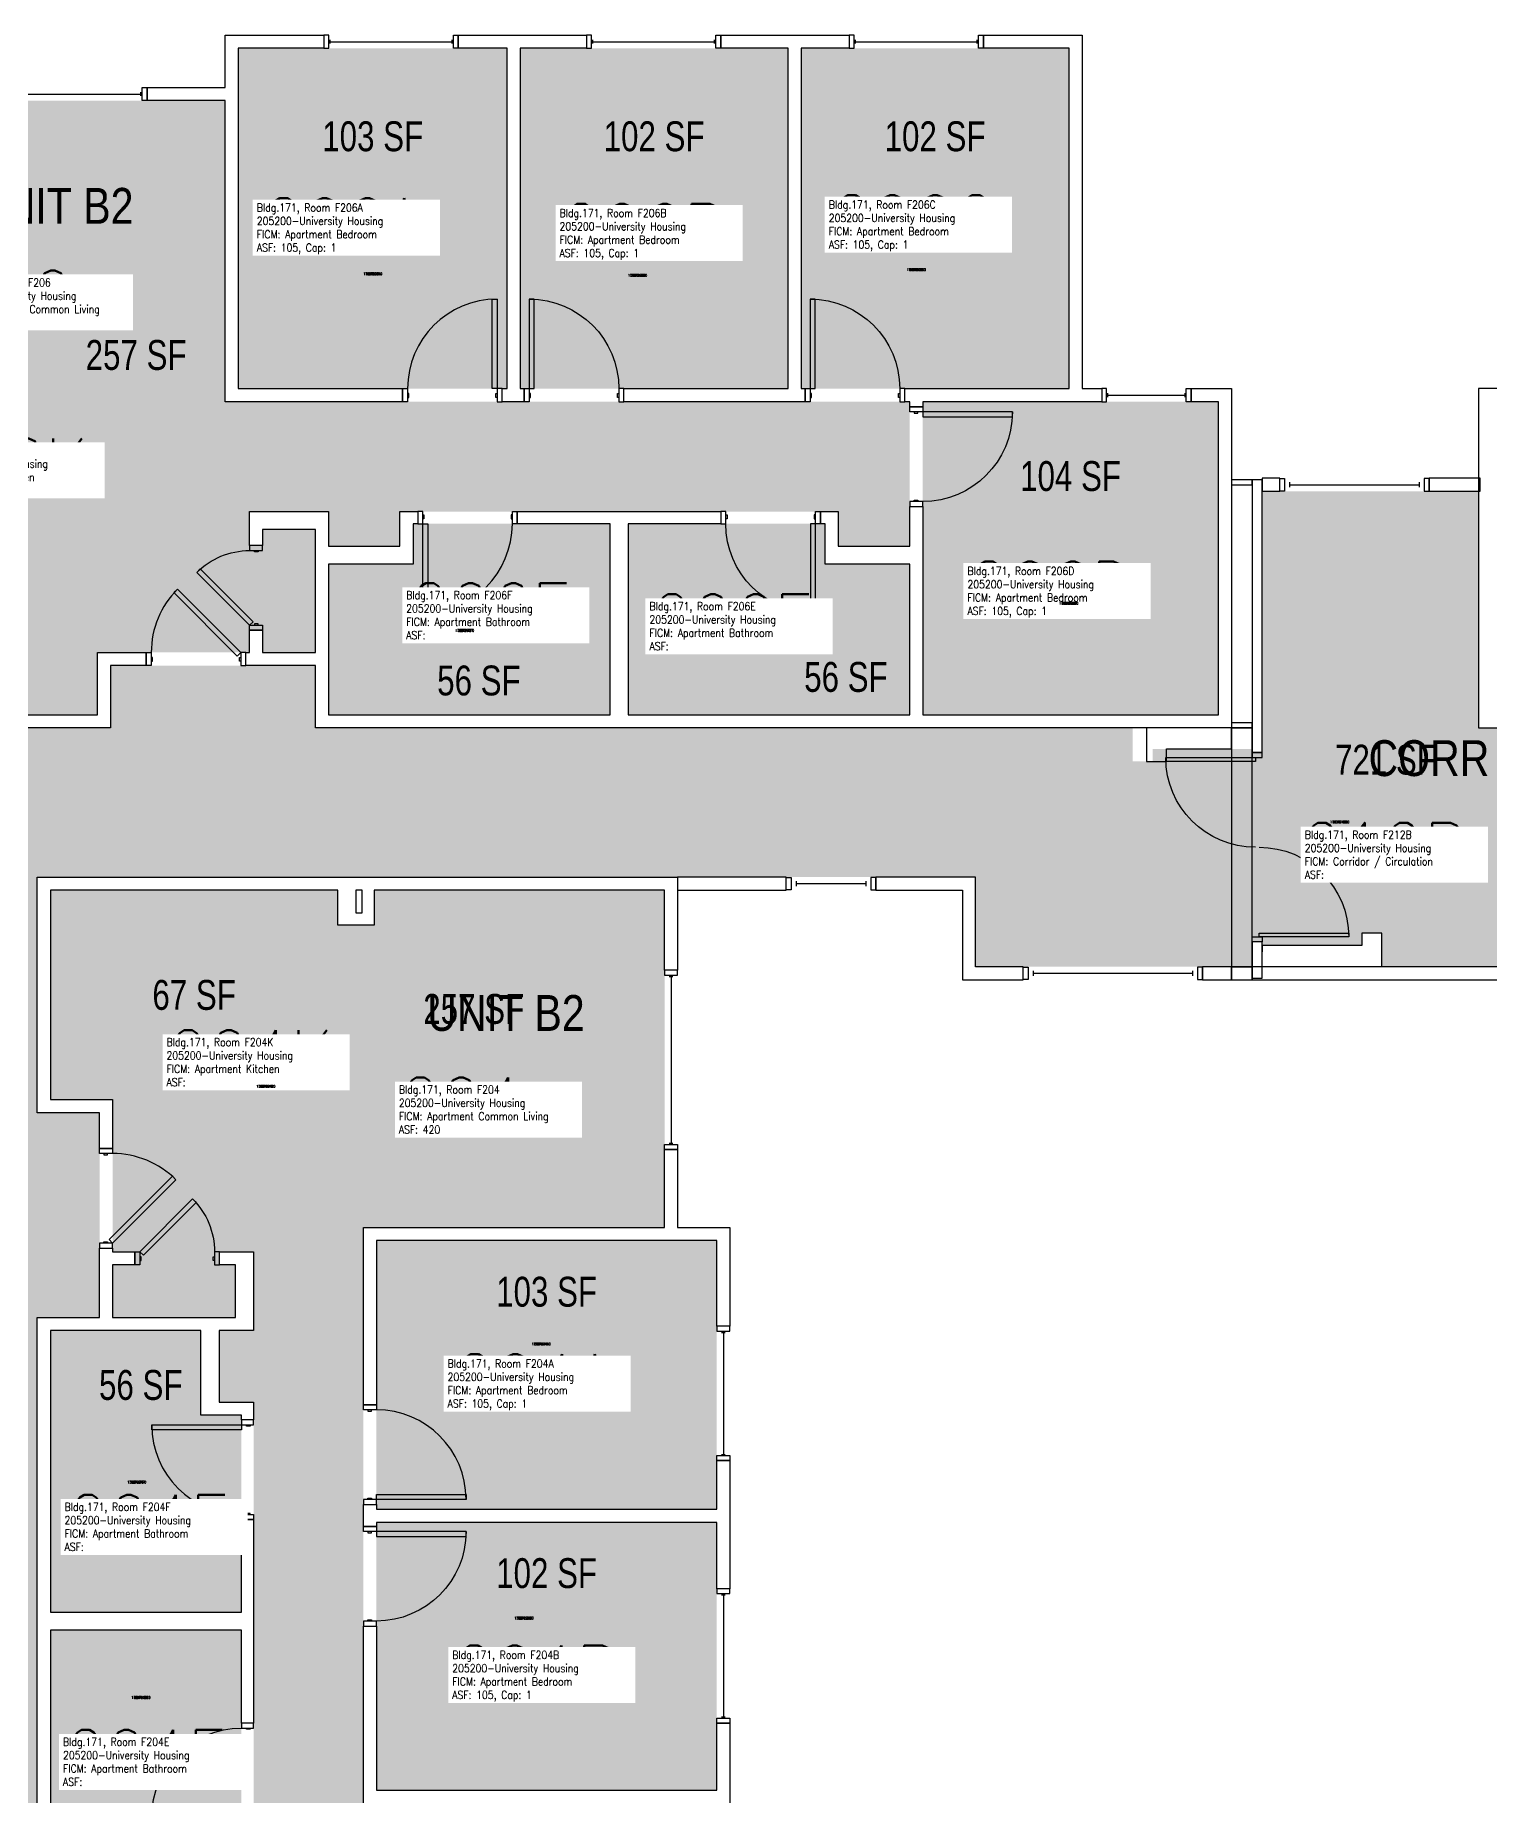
# Model space of a CAD drawing. Header units: inches. Extents: x -93 to 1642, y -75 to 1661.
# Drawn here: x 244 to 829, y 953 to 1661 of the extents above; entities that cross this region are included whole.
import ezdxf
from ezdxf.enums import TextEntityAlignment as Align

# ---------------------------------------------------------------- set-up
doc = ezdxf.new("R2010")
doc.units = ezdxf.units.IN
doc.header["$LTSCALE"] = 96
doc.header["$MEASUREMENT"] = 0
for name, color, linetype in [('A-AREA-IDEN', 1, 'Continuous'), ('A-DOOR', 2, 'Continuous'), ('A-GLAZ', 1, 'Continuous'), ('A-IDEN-RNUM', 7, 'Continuous'), ('A-IDEN-SNUM', 4, 'Continuous'), ('A-IDEN-VNUM', 4, 'Continuous'), ('A-WALL', 5, 'Continuous'), ('AREA-TEXT', 3, 'Continuous'), ('Rooms-Category-Color', 7, 'Continuous'), ('Rooms-College-Color', 7, 'Continuous'), ('Rooms-Department-Color', 7, 'Continuous'), ('Rooms-Division-Color', 7, 'Continuous'), ('Rooms-Information', 7, 'Continuous')]:
    doc.layers.add(name, color=color, linetype=linetype)
doc.styles.add('AREA', font='arial.ttf', dxfattribs={"width": 0.75, "height": 12})
doc.styles.add('ROOMSNUMBER', font='txt.shx', dxfattribs={"height": 0.03})
doc.styles.add('ROOMVNUMBER', font='simplex.shx', dxfattribs={"width": 0.85})
doc.styles.get("Standard").update_dxf_attribs({"font": 'ARIALN.TTF'})

msp = doc.modelspace()

# ---------------------------------------------------------------- hatches: boundary and pattern name
h = msp.add_hatch()
h.set_pattern_fill('ANSI31', color=256, style=0)
h.set_pattern_definition([(135, (784.10672, 2033.59211), (0.088388348, 0.088388348), [])])
h.paths.add_polyline_path([(452.64, 1449.64), (393.9, 1449.64), (393.9, 1440.43), (452.64, 1440.43)], flags=9)
h = msp.add_hatch()
h.set_pattern_fill('ANSI31', color=256, style=0)
h.set_pattern_definition([(45, (896.21835, 718.26704), (0.088388348, -0.088388348), [])])
h.paths.add_polyline_path([(312.27, 1049.74), (312.27, 1108.47), (303.06, 1108.47), (303.06, 1049.74)], flags=9)
at = {"layer": 'Rooms-Category-Color', "true_color": 0x728ef3}
for points in [[(433.88, 1655.5), (325.88, 1655.5), (325.88, 1518.75), (433.88, 1518.75), (433.86, 1655.06)], [(546.75, 1655.5), (439.13, 1655.5), (439.11, 1518.76), (546.75, 1518.75), (546.74, 1655.06)], [(552, 1655.5), (659.63, 1655.5), (659.63, 1518.75), (551.99, 1518.76), (551.99, 1655.06)], [(185.13, 1634.5), (320.63, 1634.5), (320.63, 1513.5), (595.63, 1513.5), (595.63, 1455.5), (566.87, 1455.5), (566.87, 1469.37), (390.84, 1469.37), (390.84, 1455.5), (362.09, 1455.5), (362.09, 1469.37), (330.39, 1469.37), (330.39, 1455.75), (335.64, 1455.75), (335.64, 1462.12), (356.84, 1462.12), (356.84, 1412.75), (335.64, 1412.75), (335.64, 1421.75), (330.39, 1421.75), (330.39, 1412.75), (269.27, 1412.75), (269.27, 1503.25), (199.13, 1503.25), (199.13, 1517.87), (185.13, 1517.87)], [(719.61, 1387.75), (719.63, 1513.5), (600.88, 1513.5), (600.88, 1387.75)], [(185.13, 1503.25), (185.13, 1387.75), (269.27, 1387.75), (269.27, 1503.25)], [(475.22, 1387.75), (362.09, 1387.75), (362.09, 1448.25), (396.09, 1448.25), (396.09, 1464.5), (475.23, 1464.5)], [(561.61, 1464.5), (482.48, 1464.5), (482.48, 1387.75), (595.61, 1387.75), (595.63, 1448.25), (561.63, 1448.25)], [(365.88, 1317.25), (250.38, 1317.25), (250.38, 1233.11), (365.88, 1233.11)], [(497.13, 1317.25), (497.13, 1181.75), (376.13, 1181.75), (376.13, 906.75), (318.13, 906.75), (318.13, 935.5), (332, 935.5), (332, 1111.16), (318.13, 1111.16), (318.13, 1140.28), (332, 1140.28), (332, 1171.98), (318.38, 1171.98), (318.38, 1166.73), (324.75, 1166.73), (324.75, 1145.53), (275.38, 1145.53), (275.38, 1166.73), (284.38, 1166.73), (284.38, 1171.98), (275.38, 1171.98), (275.38, 1233.11), (365.88, 1233.11), (365.88, 1303.25), (380.5, 1303.25), (380.5, 1317.25)], [(518.13, 1068.5), (518.13, 1176.5), (381.38, 1176.5), (381.38, 1068.5), (517.68, 1068.51)], [(250.38, 1027.15), (250.38, 1140.28), (310.88, 1140.28), (310.88, 1106.28), (327.13, 1106.28), (327.13, 1027.14)], [(518.13, 955.62), (518.13, 1063.25), (381.39, 1063.26), (381.38, 955.62), (517.68, 955.64)], [(327.13, 940.76), (327.13, 1019.89), (250.38, 1019.89), (250.38, 906.76), (310.88, 906.75), (310.88, 940.75)]]:
    msp.add_hatch(color=171, dxfattribs=at).paths.add_polyline_path(points)
at = {"layer": 'Rooms-Category-Color', "true_color": 0xadadad}
for points in [[(185.13, 1382.5), (274.52, 1382.5), (274.52, 1407.5), (356.84, 1407.5), (356.84, 1382.5), (685.25, 1382.5), (685.25, 1369), (693.25, 1369), (693.25, 1374), (724.88, 1374), (733.25, 1374), (733.25, 1372.5), (737.25, 1372.5), (737.25, 1477.5), (824.12, 1477.5), (824.12, 1382.5), (1192.16, 1382.5), (1192.16, 1407.5), (1274.48, 1407.5), (1274.48, 1382.5), (1363.88, 1382.5), (1363.88, 1322.5), (1138.87, 1322.5), (1138.87, 1202.75), (1051.88, 1202.75), (1051.88, 1322.5), (935.89, 1322.5), (935.89, 1286.5), (785.25, 1286.5), (785.25, 1300), (777.25, 1300), (777.25, 1295), (737.25, 1295), (737.25, 1296.5), (733.25, 1296.5), (733.25, 1286.5), (713.23, 1286.5), (622.11, 1286.5), (622.11, 1322.5), (185.13, 1322.5)], [(185.13, 211), (245.13, 211), (245.13, 332.39), (270.13, 332.39), (270.13, 414.72), (245.13, 414.72), (245.13, 1145.53), (270.13, 1145.53), (270.13, 1227.86), (245.13, 1227.86), (245.13, 1322.5), (185.13, 1322.5), (185.13, 1130.22), (160.13, 1130.22), (160.13, 1047.89), (185.13, 1047.89), (185.13, 863.86), (160.13, 863.86), (160.13, 781.53), (185.13, 781.53), (185.13, 353.5), (185.75, 353.5), (185.75, 244), (185.13, 244), (185.13, 243)]]:
    msp.add_hatch(color=253, dxfattribs=at).paths.add_polyline_path(points)
at = {"layer": 'Rooms-College-Color', "true_color": 0xadadad}
for points in [[(433.88, 1655.5), (325.88, 1655.5), (325.88, 1518.75), (433.88, 1518.75), (433.86, 1655.06)], [(546.75, 1655.5), (439.13, 1655.5), (439.11, 1518.76), (546.75, 1518.75), (546.74, 1655.06)], [(552, 1655.5), (659.63, 1655.5), (659.63, 1518.75), (551.99, 1518.76), (551.99, 1655.06)], [(185.13, 1634.5), (320.63, 1634.5), (320.63, 1513.5), (595.63, 1513.5), (595.63, 1455.5), (566.87, 1455.5), (566.87, 1469.37), (390.84, 1469.37), (390.84, 1455.5), (362.09, 1455.5), (362.09, 1469.37), (330.39, 1469.37), (330.39, 1455.75), (335.64, 1455.75), (335.64, 1462.12), (356.84, 1462.12), (356.84, 1412.75), (335.64, 1412.75), (335.64, 1421.75), (330.39, 1421.75), (330.39, 1412.75), (269.27, 1412.75), (269.27, 1503.25), (199.13, 1503.25), (199.13, 1517.87), (185.13, 1517.87)], [(719.61, 1387.75), (719.63, 1513.5), (600.88, 1513.5), (600.88, 1387.75)], [(185.13, 1503.25), (185.13, 1387.75), (269.27, 1387.75), (269.27, 1503.25)], [(185.13, 1382.5), (274.52, 1382.5), (274.52, 1407.5), (356.84, 1407.5), (356.84, 1382.5), (685.25, 1382.5), (685.25, 1369), (693.25, 1369), (693.25, 1374), (724.88, 1374), (733.25, 1374), (733.25, 1372.5), (737.25, 1372.5), (737.25, 1477.5), (824.12, 1477.5), (824.12, 1382.5), (1192.16, 1382.5), (1192.16, 1407.5), (1274.48, 1407.5), (1274.48, 1382.5), (1363.88, 1382.5), (1363.88, 1322.5), (1138.87, 1322.5), (1138.87, 1202.75), (1051.88, 1202.75), (1051.88, 1322.5), (935.89, 1322.5), (935.89, 1286.5), (785.25, 1286.5), (785.25, 1300), (777.25, 1300), (777.25, 1295), (737.25, 1295), (737.25, 1296.5), (733.25, 1296.5), (733.25, 1286.5), (713.23, 1286.5), (622.11, 1286.5), (622.11, 1322.5), (185.13, 1322.5)], [(475.22, 1387.75), (362.09, 1387.75), (362.09, 1448.25), (396.09, 1448.25), (396.09, 1464.5), (475.23, 1464.5)], [(561.61, 1464.5), (482.48, 1464.5), (482.48, 1387.75), (595.61, 1387.75), (595.63, 1448.25), (561.63, 1448.25)], [(185.13, 211), (245.13, 211), (245.13, 332.39), (270.13, 332.39), (270.13, 414.72), (245.13, 414.72), (245.13, 1145.53), (270.13, 1145.53), (270.13, 1227.86), (245.13, 1227.86), (245.13, 1322.5), (185.13, 1322.5), (185.13, 1130.22), (160.13, 1130.22), (160.13, 1047.89), (185.13, 1047.89), (185.13, 863.86), (160.13, 863.86), (160.13, 781.53), (185.13, 781.53), (185.13, 353.5), (185.75, 353.5), (185.75, 244), (185.13, 244), (185.13, 243)], [(365.88, 1317.25), (250.38, 1317.25), (250.38, 1233.11), (365.88, 1233.11)], [(497.13, 1317.25), (497.13, 1181.75), (376.13, 1181.75), (376.13, 906.75), (318.13, 906.75), (318.13, 935.5), (332, 935.5), (332, 1111.16), (318.13, 1111.16), (318.13, 1140.28), (332, 1140.28), (332, 1171.98), (318.38, 1171.98), (318.38, 1166.73), (324.75, 1166.73), (324.75, 1145.53), (275.38, 1145.53), (275.38, 1166.73), (284.38, 1166.73), (284.38, 1171.98), (275.38, 1171.98), (275.38, 1233.11), (365.88, 1233.11), (365.88, 1303.25), (380.5, 1303.25), (380.5, 1317.25)], [(518.13, 1068.5), (518.13, 1176.5), (381.38, 1176.5), (381.38, 1068.5), (517.68, 1068.51)], [(250.38, 1027.15), (250.38, 1140.28), (310.88, 1140.28), (310.88, 1106.28), (327.13, 1106.28), (327.13, 1027.14)], [(518.13, 955.62), (518.13, 1063.25), (381.39, 1063.26), (381.38, 955.62), (517.68, 955.64)], [(327.13, 940.76), (327.13, 1019.89), (250.38, 1019.89), (250.38, 906.76), (310.88, 906.75), (310.88, 940.75)]]:
    msp.add_hatch(color=253, dxfattribs=at).paths.add_polyline_path(points)
at = {"layer": 'Rooms-Department-Color', "true_color": 0x604aed}
for points in [[(433.88, 1655.5), (325.88, 1655.5), (325.88, 1518.75), (433.88, 1518.75), (433.86, 1655.06)], [(546.75, 1655.5), (439.13, 1655.5), (439.11, 1518.76), (546.75, 1518.75), (546.74, 1655.06)], [(552, 1655.5), (659.63, 1655.5), (659.63, 1518.75), (551.99, 1518.76), (551.99, 1655.06)], [(185.13, 1634.5), (320.63, 1634.5), (320.63, 1513.5), (595.63, 1513.5), (595.63, 1455.5), (566.87, 1455.5), (566.87, 1469.37), (390.84, 1469.37), (390.84, 1455.5), (362.09, 1455.5), (362.09, 1469.37), (330.39, 1469.37), (330.39, 1455.75), (335.64, 1455.75), (335.64, 1462.12), (356.84, 1462.12), (356.84, 1412.75), (335.64, 1412.75), (335.64, 1421.75), (330.39, 1421.75), (330.39, 1412.75), (269.27, 1412.75), (269.27, 1503.25), (199.13, 1503.25), (199.13, 1517.87), (185.13, 1517.87)], [(719.61, 1387.75), (719.63, 1513.5), (600.88, 1513.5), (600.88, 1387.75)], [(185.13, 1503.25), (185.13, 1387.75), (269.27, 1387.75), (269.27, 1503.25)], [(475.22, 1387.75), (362.09, 1387.75), (362.09, 1448.25), (396.09, 1448.25), (396.09, 1464.5), (475.23, 1464.5)], [(561.61, 1464.5), (482.48, 1464.5), (482.48, 1387.75), (595.61, 1387.75), (595.63, 1448.25), (561.63, 1448.25)], [(365.88, 1317.25), (250.38, 1317.25), (250.38, 1233.11), (365.88, 1233.11)], [(497.13, 1317.25), (497.13, 1181.75), (376.13, 1181.75), (376.13, 906.75), (318.13, 906.75), (318.13, 935.5), (332, 935.5), (332, 1111.16), (318.13, 1111.16), (318.13, 1140.28), (332, 1140.28), (332, 1171.98), (318.38, 1171.98), (318.38, 1166.73), (324.75, 1166.73), (324.75, 1145.53), (275.38, 1145.53), (275.38, 1166.73), (284.38, 1166.73), (284.38, 1171.98), (275.38, 1171.98), (275.38, 1233.11), (365.88, 1233.11), (365.88, 1303.25), (380.5, 1303.25), (380.5, 1317.25)], [(518.13, 1068.5), (518.13, 1176.5), (381.38, 1176.5), (381.38, 1068.5), (517.68, 1068.51)], [(250.38, 1027.15), (250.38, 1140.28), (310.88, 1140.28), (310.88, 1106.28), (327.13, 1106.28), (327.13, 1027.14)], [(518.13, 955.62), (518.13, 1063.25), (381.39, 1063.26), (381.38, 955.62), (517.68, 955.64)], [(327.13, 940.76), (327.13, 1019.89), (250.38, 1019.89), (250.38, 906.76), (310.88, 906.75), (310.88, 940.75)]]:
    msp.add_hatch(color=173, dxfattribs=at).paths.add_polyline_path(points)
at = {"layer": 'Rooms-Department-Color', "true_color": 0xacacac}
for points in [[(185.13, 1382.5), (274.52, 1382.5), (274.52, 1407.5), (356.84, 1407.5), (356.84, 1382.5), (685.25, 1382.5), (685.25, 1369), (693.25, 1369), (693.25, 1374), (724.88, 1374), (733.25, 1374), (733.25, 1372.5), (737.25, 1372.5), (737.25, 1477.5), (824.12, 1477.5), (824.12, 1382.5), (1192.16, 1382.5), (1192.16, 1407.5), (1274.48, 1407.5), (1274.48, 1382.5), (1363.88, 1382.5), (1363.88, 1322.5), (1138.87, 1322.5), (1138.87, 1202.75), (1051.88, 1202.75), (1051.88, 1322.5), (935.89, 1322.5), (935.89, 1286.5), (785.25, 1286.5), (785.25, 1300), (777.25, 1300), (777.25, 1295), (737.25, 1295), (737.25, 1296.5), (733.25, 1296.5), (733.25, 1286.5), (713.23, 1286.5), (622.11, 1286.5), (622.11, 1322.5), (185.13, 1322.5)], [(185.13, 211), (245.13, 211), (245.13, 332.39), (270.13, 332.39), (270.13, 414.72), (245.13, 414.72), (245.13, 1145.53), (270.13, 1145.53), (270.13, 1227.86), (245.13, 1227.86), (245.13, 1322.5), (185.13, 1322.5), (185.13, 1130.22), (160.13, 1130.22), (160.13, 1047.89), (185.13, 1047.89), (185.13, 863.86), (160.13, 863.86), (160.13, 781.53), (185.13, 781.53), (185.13, 353.5), (185.75, 353.5), (185.75, 244), (185.13, 244), (185.13, 243)]]:
    msp.add_hatch(color=253, dxfattribs=at).paths.add_polyline_path(points)
at = {"layer": 'Rooms-Division-Color', "true_color": 0x604aed}
for points in [[(433.88, 1655.5), (325.88, 1655.5), (325.88, 1518.75), (433.88, 1518.75), (433.86, 1655.06)], [(546.75, 1655.5), (439.13, 1655.5), (439.11, 1518.76), (546.75, 1518.75), (546.74, 1655.06)], [(552, 1655.5), (659.63, 1655.5), (659.63, 1518.75), (551.99, 1518.76), (551.99, 1655.06)], [(185.13, 1634.5), (320.63, 1634.5), (320.63, 1513.5), (595.63, 1513.5), (595.63, 1455.5), (566.87, 1455.5), (566.87, 1469.37), (390.84, 1469.37), (390.84, 1455.5), (362.09, 1455.5), (362.09, 1469.37), (330.39, 1469.37), (330.39, 1455.75), (335.64, 1455.75), (335.64, 1462.12), (356.84, 1462.12), (356.84, 1412.75), (335.64, 1412.75), (335.64, 1421.75), (330.39, 1421.75), (330.39, 1412.75), (269.27, 1412.75), (269.27, 1503.25), (199.13, 1503.25), (199.13, 1517.87), (185.13, 1517.87)], [(719.61, 1387.75), (719.63, 1513.5), (600.88, 1513.5), (600.88, 1387.75)], [(185.13, 1503.25), (185.13, 1387.75), (269.27, 1387.75), (269.27, 1503.25)], [(475.22, 1387.75), (362.09, 1387.75), (362.09, 1448.25), (396.09, 1448.25), (396.09, 1464.5), (475.23, 1464.5)], [(561.61, 1464.5), (482.48, 1464.5), (482.48, 1387.75), (595.61, 1387.75), (595.63, 1448.25), (561.63, 1448.25)], [(365.88, 1317.25), (250.38, 1317.25), (250.38, 1233.11), (365.88, 1233.11)], [(497.13, 1317.25), (497.13, 1181.75), (376.13, 1181.75), (376.13, 906.75), (318.13, 906.75), (318.13, 935.5), (332, 935.5), (332, 1111.16), (318.13, 1111.16), (318.13, 1140.28), (332, 1140.28), (332, 1171.98), (318.38, 1171.98), (318.38, 1166.73), (324.75, 1166.73), (324.75, 1145.53), (275.38, 1145.53), (275.38, 1166.73), (284.38, 1166.73), (284.38, 1171.98), (275.38, 1171.98), (275.38, 1233.11), (365.88, 1233.11), (365.88, 1303.25), (380.5, 1303.25), (380.5, 1317.25)], [(518.13, 1068.5), (518.13, 1176.5), (381.38, 1176.5), (381.38, 1068.5), (517.68, 1068.51)], [(250.38, 1027.15), (250.38, 1140.28), (310.88, 1140.28), (310.88, 1106.28), (327.13, 1106.28), (327.13, 1027.14)], [(518.13, 955.62), (518.13, 1063.25), (381.39, 1063.26), (381.38, 955.62), (517.68, 955.64)], [(327.13, 940.76), (327.13, 1019.89), (250.38, 1019.89), (250.38, 906.76), (310.88, 906.75), (310.88, 940.75)]]:
    msp.add_hatch(color=173, dxfattribs=at).paths.add_polyline_path(points)
at = {"layer": 'Rooms-Division-Color', "true_color": 0xadadad}
for points in [[(185.13, 1382.5), (274.52, 1382.5), (274.52, 1407.5), (356.84, 1407.5), (356.84, 1382.5), (685.25, 1382.5), (685.25, 1369), (693.25, 1369), (693.25, 1374), (724.88, 1374), (733.25, 1374), (733.25, 1372.5), (737.25, 1372.5), (737.25, 1477.5), (824.12, 1477.5), (824.12, 1382.5), (1192.16, 1382.5), (1192.16, 1407.5), (1274.48, 1407.5), (1274.48, 1382.5), (1363.88, 1382.5), (1363.88, 1322.5), (1138.87, 1322.5), (1138.87, 1202.75), (1051.88, 1202.75), (1051.88, 1322.5), (935.89, 1322.5), (935.89, 1286.5), (785.25, 1286.5), (785.25, 1300), (777.25, 1300), (777.25, 1295), (737.25, 1295), (737.25, 1296.5), (733.25, 1296.5), (733.25, 1286.5), (713.23, 1286.5), (622.11, 1286.5), (622.11, 1322.5), (185.13, 1322.5)], [(185.13, 211), (245.13, 211), (245.13, 332.39), (270.13, 332.39), (270.13, 414.72), (245.13, 414.72), (245.13, 1145.53), (270.13, 1145.53), (270.13, 1227.86), (245.13, 1227.86), (245.13, 1322.5), (185.13, 1322.5), (185.13, 1130.22), (160.13, 1130.22), (160.13, 1047.89), (185.13, 1047.89), (185.13, 863.86), (160.13, 863.86), (160.13, 781.53), (185.13, 781.53), (185.13, 353.5), (185.75, 353.5), (185.75, 244), (185.13, 244), (185.13, 243)]]:
    msp.add_hatch(color=253, dxfattribs=at).paths.add_polyline_path(points)

# ---------------------------------------------------------------- linework, layer by layer
at = {"layer": 'A-DOOR'}
for p, q in [((733.25, 1482.12), (724.88, 1482.12)), ((724.88, 1482.12), (724.88, 1482.12)), ((724.88, 1482.12), (724.88, 1480.12)), ((724.88, 1480.12), (733.25, 1480.12)), ((733.25, 1480.12), (733.25, 1482.12)), ((733.25, 1384.5), (724.88, 1384.5)), ((724.88, 1384.5), (724.88, 1384.5)), ((724.88, 1384.5), (724.88, 1382.5)), ((733.25, 1382.5), (724.88, 1382.5)), ((724.88, 1382.5), (724.88, 1286.5)), ((724.88, 1382.5), (733.25, 1382.5)), ((733.25, 1382.5), (733.25, 1384.5)), ((733.25, 1286.5), (733.25, 1382.5)), ((737.25, 1372.5), (733.25, 1372.5)), ((733.25, 1372.5), (733.25, 1370.5)), ((737.25, 1370.5), (737.25, 1372.5)), ((698.5, 1369), (698.5, 1370.5)), ((698.5, 1370.5), (734.5, 1370.5)), ((734.5, 1369), (698.5, 1369)), ((733.25, 1370.5), (737.25, 1370.5)), ((734.5, 1370.5), (734.5, 1369)), ((733.25, 1296.5), (733.25, 1298.5)), ((733.25, 1298.5), (737.25, 1298.5)), ((737.25, 1296.5), (733.25, 1296.5)), ((736, 1298.5), (736, 1300)), ((736, 1300), (772, 1300)), ((772, 1298.5), (736, 1298.5)), ((737.25, 1298.5), (737.25, 1296.5)), ((772, 1300), (772, 1298.5)), ((724.88, 1286.5), (733.25, 1286.5)), ((733.25, 1286.5), (724.88, 1286.5)), ((724.88, 1286.5), (724.88, 1286.5)), ((724.88, 1286.5), (724.88, 1281.25)), ((724.88, 1281.25), (733.25, 1281.25)), ((733.25, 1281.25), (733.25, 1286.5))]:
    msp.add_line(p, q, dxfattribs=at)
for points in [[(429.88, 1518.75), (427.88, 1518.75), (427.88, 1554.75), (429.88, 1554.75)], [(442.75, 1518.75), (444.75, 1518.75), (444.75, 1554.75), (442.75, 1554.75)], [(555.63, 1518.75), (557.63, 1518.75), (557.63, 1554.75), (555.63, 1554.75)], [(393.88, 1513.5), (391.88, 1513.5), (391.88, 1518.75), (393.88, 1518.75)], [(393.88, 1515.25), (394.38, 1515.25), (394.38, 1516.75), (393.88, 1516.75)], [(429.88, 1515.25), (429.38, 1515.25), (429.38, 1516.75), (429.88, 1516.75)], [(429.88, 1513.5), (431.88, 1513.5), (431.88, 1518.75), (429.88, 1518.75)], [(442.75, 1513.5), (440.75, 1513.5), (440.75, 1518.75), (442.75, 1518.75)], [(442.75, 1515.25), (443.25, 1515.25), (443.25, 1516.75), (442.75, 1516.75)], [(478.75, 1515.25), (478.25, 1515.25), (478.25, 1516.75), (478.75, 1516.75)], [(478.75, 1513.5), (480.75, 1513.5), (480.75, 1518.75), (478.75, 1518.75)], [(555.63, 1513.5), (553.63, 1513.5), (553.63, 1518.75), (555.63, 1518.75)], [(555.63, 1515.25), (556.13, 1515.25), (556.13, 1516.75), (555.63, 1516.75)], [(591.63, 1515.25), (591.13, 1515.25), (591.13, 1516.75), (591.63, 1516.75)], [(591.63, 1513.5), (593.63, 1513.5), (593.63, 1518.75), (591.63, 1518.75)], [(595.63, 1509.38), (595.63, 1511.38), (600.88, 1511.38), (600.88, 1509.38)], [(597.38, 1509.38), (597.38, 1508.88), (598.88, 1508.88), (598.88, 1509.38)], [(600.88, 1509.38), (600.88, 1507.38), (636.88, 1507.38), (636.88, 1509.38)], [(595.63, 1473.38), (595.63, 1471.38), (600.88, 1471.38), (600.88, 1473.38)], [(597.38, 1473.38), (597.38, 1473.88), (598.88, 1473.88), (598.88, 1473.38)], [(399.98, 1469.37), (397.98, 1469.37), (397.98, 1464.5), (399.98, 1464.5)], [(399.98, 1468), (400.48, 1468), (400.48, 1466.5), (399.98, 1466.5)], [(399.98, 1464.5), (401.98, 1464.5), (401.98, 1428.5), (399.98, 1428.5)], [(435.98, 1468), (435.48, 1468), (435.48, 1466.5), (435.98, 1466.5)], [(435.98, 1469.37), (437.98, 1469.37), (437.98, 1464.5), (435.98, 1464.5)], [(521.73, 1469.37), (519.73, 1469.37), (519.73, 1464.5), (521.73, 1464.5)], [(521.73, 1468), (522.23, 1468), (522.23, 1466.5), (521.73, 1466.5)], [(557.73, 1464.5), (555.73, 1464.5), (555.73, 1428.5), (557.73, 1428.5)], [(557.73, 1468), (557.23, 1468), (557.23, 1466.5), (557.73, 1466.5)], [(557.73, 1469.37), (559.73, 1469.37), (559.73, 1464.5), (557.73, 1464.5)], [(335.64, 1453.7), (335.64, 1455.7), (330.39, 1455.7), (330.39, 1453.7)], [(333.89, 1453.7), (333.89, 1453.2), (332.39, 1453.2), (332.39, 1453.7)], [(330.39, 1423.7), (331.81, 1425.11), (310.59, 1446.33), (309.18, 1444.91)], [(326.91, 1412.75), (325.49, 1411.33), (300.04, 1436.79), (301.45, 1438.2)], [(335.64, 1423.7), (335.64, 1421.7), (330.39, 1421.7), (330.39, 1423.7)], [(333.89, 1423.7), (333.89, 1424.2), (332.39, 1424.2), (332.39, 1423.7)], [(290.91, 1407.5), (288.91, 1407.5), (288.91, 1412.75), (290.91, 1412.75)], [(290.91, 1409.25), (291.41, 1409.25), (291.41, 1410.75), (290.91, 1410.75)], [(326.91, 1409.25), (326.41, 1409.25), (326.41, 1410.75), (326.91, 1410.75)], [(326.91, 1407.5), (328.91, 1407.5), (328.91, 1412.75), (326.91, 1412.75)], [(270.13, 1211.47), (270.13, 1213.47), (275.38, 1213.47), (275.38, 1211.47)], [(271.88, 1211.47), (271.88, 1210.97), (273.38, 1210.97), (273.38, 1211.47)], [(275.38, 1175.47), (273.96, 1176.88), (299.42, 1202.34), (300.83, 1200.92)], [(286.33, 1171.98), (287.74, 1170.57), (308.95, 1191.78), (307.54, 1193.19)], [(270.13, 1175.47), (270.13, 1173.47), (275.38, 1173.47), (275.38, 1175.47)], [(271.88, 1175.47), (271.88, 1175.97), (273.38, 1175.97), (273.38, 1175.47)], [(286.33, 1166.73), (284.33, 1166.73), (284.33, 1171.98), (286.33, 1171.98)], [(286.33, 1168.48), (286.83, 1168.48), (286.83, 1169.98), (286.33, 1169.98)], [(316.33, 1168.48), (315.83, 1168.48), (315.83, 1169.98), (316.33, 1169.98)], [(316.33, 1166.73), (318.33, 1166.73), (318.33, 1171.98), (316.33, 1171.98)], [(332, 1102.39), (332, 1104.39), (327.13, 1104.39), (327.13, 1102.39)], [(376.13, 1108.5), (376.13, 1110.5), (381.38, 1110.5), (381.38, 1108.5)], [(377.88, 1108.5), (377.88, 1108), (379.38, 1108), (379.38, 1108.5)], [(327.13, 1102.39), (327.13, 1100.39), (291.13, 1100.39), (291.13, 1102.39)], [(330.63, 1102.39), (330.63, 1101.89), (329.13, 1101.89), (329.13, 1102.39)], [(376.13, 1072.5), (376.13, 1070.5), (381.38, 1070.5), (381.38, 1072.5)], [(377.88, 1072.5), (377.88, 1073), (379.38, 1073), (379.38, 1072.5)], [(381.38, 1072.5), (381.38, 1074.5), (417.38, 1074.5), (417.38, 1072.5)], [(332, 1066.39), (332, 1064.39), (327.13, 1064.39), (327.13, 1066.39)], [(330.63, 1066.39), (330.63, 1066.89), (329.13, 1066.89), (329.13, 1066.39)], [(376.13, 1059.62), (376.13, 1061.62), (381.38, 1061.62), (381.38, 1059.62)], [(377.88, 1059.62), (377.88, 1059.12), (379.38, 1059.12), (379.38, 1059.62)], [(381.38, 1059.62), (381.38, 1057.62), (417.38, 1057.62), (417.38, 1059.62)], [(376.13, 1023.62), (376.13, 1021.62), (381.38, 1021.62), (381.38, 1023.62)], [(377.88, 1023.62), (377.88, 1024.12), (379.38, 1024.12), (379.38, 1023.62)], [(332, 980.64), (332, 982.64), (327.13, 982.64), (327.13, 980.64)], [(330.63, 980.64), (330.63, 980.14), (329.13, 980.14), (329.13, 980.64)]]:
    msp.add_lwpolyline(points, close=True, dxfattribs=at)
for centre, start, end in [((429.88, 1518.75), 90, 180), ((399.98, 1464.5), 270, 0), ((326.91, 1412.75), 135, 180), ((275.38, 1175.47), 45, 90), ((381.38, 1072.5), 0, 90), ((327.13, 1102.39), 180, 270)]:
    msp.add_arc(centre, 36, start, end, dxfattribs=at)
at = {"layer": 'A-DOOR', "extrusion": (0, 0, -1)}
for centre, radius, start, end in [((-442.75, 1518.75), 36, 90, 180), ((-555.63, 1518.75), 36, 90, 180), ((-600.88, 1509.38), 36, 180, 270), ((-557.73, 1464.5), 36, 270, 0), ((-330.39, 1423.7), 30, 45, 90), ((-734.5, 1370.5), 36, 270, 0), ((-736, 1298.5), 36, 90, 180), ((-286.33, 1171.98), 30, 135, 180), ((-381.38, 1059.62), 36, 180, 270), ((-327.13, 944.64), 36, 0, 90)]:
    msp.add_arc(centre, radius, start, end, dxfattribs=at)
at = {"layer": 'A-GLAZ'}
for p, q in [((362.78, 1657.37), (362.78, 1658.87)), ((362.78, 1658.12), (411.78, 1658.12)), ((411.78, 1657.37), (411.78, 1658.87)), ((468.25, 1657.37), (468.25, 1658.87)), ((468.25, 1658.12), (517.25, 1658.12)), ((517.25, 1657.37), (517.25, 1658.87)), ((573.78, 1657.37), (573.78, 1658.87)), ((573.78, 1658.12), (622.78, 1658.12)), ((622.78, 1657.37), (622.78, 1658.87)), ((219.74, 1637.12), (286.74, 1637.12)), ((286.74, 1636.37), (286.74, 1637.87)), ((675.24, 1515.37), (675.24, 1516.87)), ((675.24, 1516.12), (706.24, 1516.12)), ((706.24, 1515.37), (706.24, 1516.87)), ((744.25, 1477.62), (744.25, 1482.62)), ((744.25, 1482.62), (746.25, 1482.62)), ((746.25, 1482.62), (746.25, 1477.62)), ((748.25, 1481.12), (748.25, 1479.12)), ((748.25, 1480.12), (800.25, 1480.12)), ((800.25, 1481.12), (800.25, 1479.12)), ((804.25, 1482.62), (802.25, 1482.62)), ((802.25, 1482.62), (802.25, 1477.62)), ((804.25, 1477.62), (804.25, 1482.62)), ((746.25, 1477.62), (744.25, 1477.62)), ((802.25, 1477.62), (804.25, 1477.62)), ((545.99, 1317.37), (545.99, 1322.37)), ((545.99, 1322.37), (547.99, 1322.37)), ((547.99, 1317.37), (545.99, 1317.37)), ((547.99, 1322.37), (547.99, 1317.37)), ((549.99, 1320.87), (549.99, 1318.87)), ((549.99, 1319.87), (577.99, 1319.87)), ((577.99, 1320.87), (577.99, 1318.87)), ((581.99, 1322.37), (579.99, 1322.37)), ((579.99, 1322.37), (579.99, 1317.37)), ((579.99, 1317.37), (581.99, 1317.37)), ((581.99, 1317.37), (581.99, 1322.37)), ((499, 1282.63), (500.5, 1282.63)), ((499.75, 1282.63), (499.75, 1215.63)), ((641.23, 1281.38), (641.23, 1286.38)), ((641.23, 1286.38), (643.23, 1286.38)), ((643.23, 1281.38), (641.23, 1281.38)), ((643.23, 1286.38), (643.23, 1281.38)), ((645.23, 1284.88), (645.23, 1282.88)), ((645.23, 1283.88), (709.23, 1283.88)), ((709.23, 1284.88), (709.23, 1282.88)), ((713.23, 1286.38), (711.23, 1286.38)), ((711.23, 1286.38), (711.23, 1281.38)), ((711.23, 1281.38), (713.23, 1281.38)), ((713.23, 1281.38), (713.23, 1286.38)), ((499, 1215.63), (500.5, 1215.63)), ((520, 1139.59), (521.5, 1139.59)), ((520.75, 1139.59), (520.75, 1090.59)), ((520, 1090.59), (521.5, 1090.59)), ((520, 1034.12), (521.5, 1034.12)), ((520.75, 1034.12), (520.75, 985.12)), ((520, 985.12), (521.5, 985.12))]:
    msp.add_line(p, q, dxfattribs=at)
for points in [[(362.28, 1660.75), (360.28, 1660.75), (360.28, 1655.5), (362.28, 1655.5)], [(412.28, 1660.75), (414.28, 1660.75), (414.28, 1655.5), (412.28, 1655.5)], [(467.75, 1660.75), (465.75, 1660.75), (465.75, 1655.5), (467.75, 1655.5)], [(517.75, 1660.75), (519.75, 1660.75), (519.75, 1655.5), (517.75, 1655.5)], [(573.28, 1660.75), (571.28, 1660.75), (571.28, 1655.5), (573.28, 1655.5)], [(623.28, 1660.75), (625.28, 1660.75), (625.28, 1655.5), (623.28, 1655.5)], [(287.24, 1639.75), (289.24, 1639.75), (289.24, 1634.5), (287.24, 1634.5)], [(674.74, 1518.75), (672.74, 1518.75), (672.74, 1513.5), (674.74, 1513.5)], [(706.74, 1518.75), (708.74, 1518.75), (708.74, 1513.5), (706.74, 1513.5)], [(502.38, 1283.13), (502.38, 1285.13), (497.13, 1285.13), (497.13, 1283.13)], [(502.38, 1215.13), (502.38, 1213.13), (497.13, 1213.13), (497.13, 1215.13)], [(523.38, 1140.09), (523.38, 1142.09), (518.13, 1142.09), (518.13, 1140.09)], [(523.38, 1090.09), (523.38, 1088.09), (518.13, 1088.09), (518.13, 1090.09)], [(523.38, 1034.62), (523.38, 1036.62), (518.13, 1036.62), (518.13, 1034.62)], [(523.38, 984.62), (523.38, 982.62), (518.13, 982.62), (518.13, 984.62)]]:
    msp.add_lwpolyline(points, close=True, dxfattribs=at)
at = {"layer": 'A-WALL'}
for p, q in [((320.63, 1660.75), (360.28, 1660.75)), ((320.63, 1639.75), (320.63, 1660.75)), ((360.28, 1655.5), (325.88, 1655.5)), ((325.88, 1655.5), (325.88, 1518.75)), ((360.28, 1660.75), (360.28, 1655.5)), ((414.28, 1660.75), (465.75, 1660.75)), ((414.28, 1655.5), (414.28, 1660.75)), ((433.88, 1655.5), (414.28, 1655.5)), ((433.88, 1518.75), (433.88, 1655.5)), ((465.75, 1655.5), (439.13, 1655.5)), ((439.13, 1655.5), (439.13, 1518.75)), ((465.75, 1660.75), (465.75, 1655.5)), ((519.75, 1655.5), (519.75, 1660.75)), ((519.75, 1660.75), (571.28, 1660.75)), ((546.75, 1655.5), (519.75, 1655.5)), ((546.75, 1518.75), (546.75, 1655.5)), ((552, 1655.5), (552, 1518.75)), ((571.28, 1655.5), (552, 1655.5)), ((571.28, 1660.75), (571.28, 1655.5)), ((625.28, 1660.75), (664.88, 1660.75)), ((625.28, 1655.5), (625.28, 1660.75)), ((659.63, 1655.5), (625.28, 1655.5)), ((659.63, 1518.75), (659.63, 1655.5)), ((664.88, 1660.75), (664.88, 1518.75)), ((289.24, 1639.75), (320.63, 1639.75)), ((289.24, 1634.5), (289.24, 1639.75)), ((320.63, 1634.5), (289.24, 1634.5)), ((320.63, 1513.5), (320.63, 1634.5)), ((325.88, 1518.75), (391.88, 1518.75)), ((391.88, 1518.75), (391.88, 1513.5)), ((431.88, 1518.75), (433.88, 1518.75)), ((431.88, 1513.5), (431.88, 1518.75)), ((439.13, 1518.75), (440.75, 1518.75)), ((440.75, 1518.75), (440.75, 1513.5)), ((480.75, 1518.75), (546.75, 1518.75)), ((480.75, 1513.5), (480.75, 1518.75)), ((552, 1518.75), (553.63, 1518.75)), ((553.63, 1518.75), (553.63, 1513.5)), ((593.63, 1518.75), (659.63, 1518.75)), ((593.63, 1513.5), (593.63, 1518.75)), ((664.88, 1518.75), (672.74, 1518.75)), ((672.74, 1518.75), (672.74, 1513.5)), ((708.74, 1518.75), (724.88, 1518.75)), ((708.74, 1513.5), (708.74, 1518.75)), ((724.88, 1518.75), (724.88, 1382.5)), ((840.26, 1518.75), (824.12, 1518.75)), ((824.12, 1518.75), (824.12, 1382.5)), ((391.88, 1513.5), (320.63, 1513.5)), ((440.75, 1513.5), (431.88, 1513.5)), ((553.63, 1513.5), (480.75, 1513.5)), ((595.63, 1513.5), (593.63, 1513.5)), ((595.63, 1511.38), (595.63, 1513.5)), ((600.88, 1511.38), (595.63, 1511.38)), ((664.25, 1513.5), (600.88, 1513.5)), ((600.88, 1513.5), (600.88, 1511.38)), ((672.74, 1513.5), (664.25, 1513.5)), ((719.63, 1513.5), (708.74, 1513.5)), ((719.63, 1387.75), (719.63, 1513.5)), ((737.25, 1482.12), (733.25, 1482.12)), ((733.25, 1482.12), (733.25, 1372.5)), ((744.25, 1482.75), (737.25, 1482.75)), ((737.25, 1482.75), (737.25, 1477.5)), ((737.25, 1372.5), (737.25, 1482.12)), ((744.25, 1477.5), (744.25, 1482.75)), ((824.75, 1482.75), (804.25, 1482.75)), ((804.25, 1482.75), (804.25, 1477.5)), ((824.75, 1477.5), (824.75, 1482.75)), ((595.63, 1468.75), (595.63, 1471.38)), ((595.63, 1471.38), (600.88, 1471.38)), ((600.88, 1471.38), (600.88, 1468.75)), ((737.25, 1477.5), (744.25, 1477.5)), ((804.25, 1477.5), (824.75, 1477.5)), ((330.39, 1469.37), (362.09, 1469.37)), ((330.39, 1455.7), (330.39, 1469.37)), ((362.09, 1469.37), (362.09, 1455.5)), ((390.84, 1469.37), (397.98, 1469.37)), ((390.84, 1455.5), (390.84, 1469.37)), ((397.98, 1464.5), (396.09, 1464.5)), ((396.09, 1464.5), (396.09, 1448.25)), ((397.98, 1469.37), (397.98, 1464.5)), ((437.98, 1469.37), (519.73, 1469.37)), ((437.98, 1464.5), (437.98, 1469.37)), ((475.23, 1464.5), (437.98, 1464.5)), ((475.23, 1387.75), (475.23, 1464.5)), ((519.73, 1464.5), (482.48, 1464.5)), ((482.48, 1464.5), (482.48, 1387.75)), ((519.73, 1469.37), (519.73, 1464.5)), ((559.73, 1469.37), (566.87, 1469.37)), ((559.73, 1464.5), (559.73, 1469.37)), ((561.63, 1464.5), (559.73, 1464.5)), ((561.63, 1448.25), (561.63, 1464.5)), ((566.87, 1469.37), (566.87, 1455.5)), ((595.63, 1455.5), (595.63, 1468.75)), ((600.88, 1468.75), (600.88, 1387.75)), ((356.84, 1462.12), (335.64, 1462.12)), ((335.64, 1462.12), (335.64, 1455.7)), ((356.84, 1412.75), (356.84, 1462.12)), ((335.64, 1455.7), (330.39, 1455.7)), ((362.09, 1455.5), (390.84, 1455.5)), ((566.87, 1455.5), (595.63, 1455.5)), ((396.09, 1448.25), (362.09, 1448.25)), ((362.09, 1448.25), (362.09, 1387.75)), ((595.63, 1448.25), (561.63, 1448.25)), ((595.63, 1387.75), (595.63, 1448.25)), ((330.39, 1412.75), (330.39, 1421.7)), ((330.39, 1421.7), (335.64, 1421.7)), ((335.64, 1421.7), (335.64, 1412.75)), ((269.27, 1412.75), (288.91, 1412.75)), ((269.27, 1387.75), (269.27, 1412.75)), ((288.91, 1412.75), (288.91, 1407.5)), ((328.91, 1412.75), (330.39, 1412.75)), ((328.91, 1407.5), (328.91, 1412.75)), ((335.64, 1412.75), (356.84, 1412.75)), ((288.91, 1407.5), (274.52, 1407.5)), ((274.52, 1407.5), (274.52, 1382.5)), ((356.84, 1407.5), (328.91, 1407.5)), ((356.84, 1382.5), (356.84, 1407.5)), ((185.13, 1387.75), (269.27, 1387.75)), ((362.09, 1387.75), (475.23, 1387.75)), ((482.48, 1387.75), (595.63, 1387.75)), ((600.88, 1387.75), (719.63, 1387.75)), ((274.52, 1382.5), (179.88, 1382.5)), ((596.25, 1382.5), (356.84, 1382.5)), ((724.88, 1382.5), (596.25, 1382.5)), ((690.75, 1382.5), (690.75, 1369)), ((724.88, 1374), (724.88, 1382.5)), ((824.12, 1382.5), (952.75, 1382.5)), ((698.75, 1369), (698.75, 1374)), ((698.75, 1374), (724.88, 1374)), ((733.25, 1372.5), (737.25, 1372.5)), ((690.75, 1369), (698.75, 1369)), ((245.13, 1227.86), (245.13, 1322.5)), ((245.13, 1322.5), (502.38, 1322.5)), ((250.38, 1317.25), (250.38, 1233.11)), ((365.88, 1317.25), (250.38, 1317.25)), ((365.88, 1303.25), (365.88, 1317.25)), ((375.63, 1317.25), (373.13, 1317.25)), ((373.13, 1317.25), (373.13, 1308.12)), ((375.63, 1308.12), (375.63, 1317.25)), ((497.13, 1317.25), (380.5, 1317.25)), ((380.5, 1317.25), (380.5, 1303.25)), ((497.13, 1285.13), (497.13, 1317.25)), ((545.99, 1322.5), (502.38, 1322.5)), ((502.38, 1322.5), (502.38, 1317.25)), ((502.38, 1322.5), (502.38, 1285.13)), ((502.38, 1317.25), (545.99, 1317.25)), ((545.99, 1317.25), (545.99, 1322.5)), ((622.11, 1322.5), (581.99, 1322.5)), ((581.99, 1322.5), (581.99, 1317.25)), ((581.99, 1317.25), (616.86, 1317.25)), ((616.86, 1317.25), (616.86, 1281.25)), ((622.11, 1286.5), (622.11, 1322.5)), ((380.5, 1303.25), (365.88, 1303.25)), ((373.13, 1308.12), (375.63, 1308.12)), ((737.25, 1296.5), (733.25, 1296.5)), ((733.25, 1296.5), (733.25, 1281.88)), ((737.25, 1281.88), (737.25, 1296.5)), ((777.25, 1295), (737.25, 1295)), ((737.25, 1295), (737.25, 1292.5)), ((785.25, 1300), (777.25, 1300)), ((777.25, 1300), (777.25, 1295)), ((785.25, 1286.5), (785.25, 1300)), ((502.38, 1285.13), (497.13, 1285.13)), ((616.86, 1281.25), (641.23, 1281.25)), ((641.23, 1286.5), (622.11, 1286.5)), ((641.23, 1281.25), (641.23, 1286.5)), ((724.88, 1286.5), (713.23, 1286.5)), ((713.23, 1286.5), (713.23, 1281.25)), ((713.23, 1281.25), (724.88, 1281.25)), ((724.88, 1281.25), (724.88, 1286.5)), ((844.77, 1286.5), (733.25, 1286.5)), ((733.25, 1286.5), (733.25, 1281.25)), ((733.25, 1281.88), (737.25, 1281.88)), ((733.25, 1281.25), (844.77, 1281.25)), ((250.38, 1233.11), (275.38, 1233.11)), ((275.38, 1233.11), (275.38, 1213.47)), ((270.13, 1227.86), (245.13, 1227.86)), ((270.13, 1213.47), (270.13, 1227.86)), ((275.38, 1213.47), (270.13, 1213.47)), ((497.13, 1181.75), (497.13, 1213.13)), ((497.13, 1213.13), (502.38, 1213.13)), ((502.38, 1213.13), (502.38, 1181.75)), ((376.13, 1181.75), (497.13, 1181.75)), ((376.13, 1110.5), (376.13, 1181.75)), ((502.38, 1181.75), (523.38, 1181.75)), ((523.38, 1181.75), (523.38, 1142.09)), ((518.13, 1176.5), (381.38, 1176.5)), ((381.38, 1176.5), (381.38, 1110.5)), ((518.13, 1142.09), (518.13, 1176.5)), ((270.13, 1145.53), (270.13, 1173.47)), ((270.13, 1173.47), (275.38, 1173.47)), ((275.38, 1173.47), (275.38, 1171.98)), ((275.38, 1171.98), (284.33, 1171.98)), ((284.33, 1171.98), (284.33, 1166.73)), ((318.33, 1171.98), (332, 1171.98)), ((318.33, 1166.73), (318.33, 1171.98)), ((332, 1171.98), (332, 1140.28)), ((284.33, 1166.73), (275.38, 1166.73)), ((275.38, 1166.73), (275.38, 1145.53)), ((324.75, 1166.73), (318.33, 1166.73)), ((324.75, 1145.53), (324.75, 1166.73)), ((245.13, 906.12), (245.13, 1145.53)), ((245.13, 1145.53), (270.13, 1145.53)), ((250.38, 1140.28), (250.38, 1027.14)), ((310.88, 1140.28), (250.38, 1140.28)), ((275.38, 1145.53), (324.75, 1145.53)), ((310.88, 1106.28), (310.88, 1140.28)), ((318.13, 1140.28), (318.13, 1111.53)), ((332, 1140.28), (318.13, 1140.28)), ((523.38, 1142.09), (518.13, 1142.09)), ((318.13, 1111.53), (332, 1111.53)), ((332, 1111.53), (332, 1104.39)), ((327.13, 1106.28), (310.88, 1106.28)), ((327.13, 1104.39), (327.13, 1106.28)), ((332, 1104.39), (327.13, 1104.39)), ((381.38, 1110.5), (376.13, 1110.5)), ((518.13, 1068.5), (518.13, 1088.09)), ((518.13, 1088.09), (523.38, 1088.09)), ((523.38, 1088.09), (523.38, 1036.62)), ((376.13, 1061.62), (376.13, 1070.5)), ((376.13, 1070.5), (381.38, 1070.5)), ((381.38, 1070.5), (381.38, 1068.5)), ((381.38, 1068.5), (518.13, 1068.5)), ((327.13, 1027.14), (327.13, 1064.39)), ((327.13, 1064.39), (332, 1064.39)), ((332, 1064.39), (332, 982.64)), ((381.38, 1061.62), (376.13, 1061.62)), ((518.13, 1063.25), (381.38, 1063.25)), ((381.38, 1063.25), (381.38, 1061.62)), ((518.13, 1036.62), (518.13, 1063.25)), ((523.38, 1036.62), (518.13, 1036.62)), ((250.38, 1027.14), (327.13, 1027.14)), ((327.13, 1019.89), (250.38, 1019.89)), ((250.38, 1019.89), (250.38, 906.75)), ((327.13, 982.64), (327.13, 1019.89)), ((376.13, 948.75), (376.13, 1021.62)), ((376.13, 1021.62), (381.38, 1021.62)), ((381.38, 1021.62), (381.38, 955.62)), ((332, 982.64), (327.13, 982.64)), ((518.13, 955.62), (518.13, 982.62)), ((518.13, 982.62), (523.38, 982.62)), ((523.38, 982.62), (523.38, 931.1)), ((381.38, 955.62), (518.13, 955.62))]:
    msp.add_line(p, q, dxfattribs=at)

# ---------------------------------------------------------------- texts
at = {"layer": 'A-AREA-IDEN'}
for s, p in [('UNIT B2', (252.16, 1584.97)), ('CORR', (804.22, 1363.11)), ('UNIT B2', (433.42, 1260.71))]:
    msp.add_text(s, height=14.4, dxfattribs=at).set_placement(p, align=Align.CENTER)
at = {"layer": 'A-IDEN-RNUM', "style": 'ROOMSNUMBER', "width": 0.85}
for s, p in [('0206-A0', (379.93, 1564.87)), ('0206-B0', (486.27, 1564.31)), ('0206-C0', (598.27, 1566.57)), ('0206-D0', (659.49, 1432.51)), ('0206-F0', (416.82, 1421.61)), ('0206-E0', (527.67, 1422.4)), ('0212-B0', (768.37, 1344.61)), ('0204-K0', (336.94, 1238.47)), ('0204-00', (410.76, 1230.25)), ('0204-A0', (447.51, 1134.89)), ('0204-F0', (285.09, 1079.39)), ('0204-B0', (440.62, 1024.8)), ('0204-E0', (286.77, 992.9))]:
    msp.add_text(s, height=1, dxfattribs=at).set_placement(p, align=Align.MIDDLE_CENTER)
at = {"layer": 'A-IDEN-SNUM', "style": 'ROOMSNUMBER', "width": 0.85}
for s, p in [('1710F206A0', (379.93, 1564.87)), ('1710F206B0', (486.27, 1564.31)), ('1710F206C0', (598.27, 1566.57)), ('1710F206D0', (659.49, 1432.51)), ('1710F206F0', (416.82, 1421.61)), ('1710F206E0', (527.67, 1422.4)), ('1710F212B0', (768.37, 1344.61)), ('1710F204K0', (336.94, 1238.47)), ('1710F20400', (410.76, 1230.25)), ('1710F204A0', (447.51, 1134.89)), ('1710F204F0', (285.09, 1079.39)), ('1710F204B0', (440.62, 1024.8)), ('1710F204E0', (286.77, 992.9))]:
    msp.add_text(s, height=1, dxfattribs=at).set_placement(p, align=Align.MIDDLE_CENTER)
at = {"layer": 'A-IDEN-VNUM', "style": 'ROOMVNUMBER', "width": 0.85}
for s, p in [('206A', (367.93, 1583.97)), ('206B', (488.63, 1581.81)), ('206C', (597.26, 1585.18)), ('206', (234.16, 1554.97)), ('206K', (232.3, 1487.53)), ('206D', (652.51, 1437.99)), ('206F', (426.58, 1429.34)), ('206E', (524.31, 1424.91)), ('212B', (786.22, 1333.11)), ('204K', (330.74, 1249.75)), ('204', (415.42, 1230.71)), ('204A', (444.57, 1119.56)), ('204F', (289.31, 1063.06)), ('204B', (445.52, 1002.5)), ('204E', (288.7, 968.63))]:
    msp.add_text(s, height=22.5, dxfattribs=at).set_placement(p, align=Align.MIDDLE_CENTER)
at = {"layer": 'AREA-TEXT', "style": 'AREA', "width": 0.75}
for s, p in [('103 SF', (379.88, 1620.14)), ('102 SF', (492.93, 1620.14)), ('102 SF', (605.81, 1620.14)), ('257 SF', (284.83, 1532.29)), ('104 SF', (660.25, 1483.64)), ('56 SF', (422.55, 1401.5)), ('56 SF', (570, 1402.93)), ('721 SF', (786.75, 1369.71)), ('67 SF', (308.13, 1275.18)), ('257 SF', (420.46, 1269.55)), ('103 SF', (449.75, 1155.93)), ('56 SF', (286.7, 1118.47)), ('102 SF', (449.75, 1042.87))]:
    msp.add_text(s, height=12, dxfattribs=at).set_placement(p, align=Align.MIDDLE_CENTER)

# ---------------------------------------------------------------- next in the draw order: texts
at = {"layer": 'Rooms-Information', "char_height": 3.2143, "width": 72, "attachment_point": 7, "style": 'ROOMVNUMBER', "bg_fill": 3, "box_fill_scale": 1.5, "bg_fill_color": 256, "bg_fill_true_color": 13158600, "bg_fill_transparency": 0}
for s, insert in [('Bldg.171, Room F206A^M^J205200-University Housing^M^JFICM: Apartment Bedroom^M^JASF: 105, Cap: 1', (333.32, 1572.72)), ('Bldg.171, Room F206B^M^J205200-University Housing^M^JFICM: Apartment Bedroom^M^JASF: 105, Cap: 1', (454.94, 1570.56)), ('Bldg.171, Room F206C^M^J205200-University Housing^M^JFICM: Apartment Bedroom^M^JASF: 105, Cap: 1', (563.1, 1573.93)), ('Bldg.171, Room F206^M^J205200-University Housing^M^JFICM: Apartment Common Living^M^JASF: 420', (210.02, 1543.72)), ('Bldg.171, Room F206K^M^J205200-University Housing^M^JFICM: Apartment Kitchen^M^JASF: ', (198.61, 1476.28)), ('Bldg.171, Room F206D^M^J205200-University Housing^M^JFICM: Apartment Bedroom^M^JASF: 105, Cap: 1', (618.82, 1426.74)), ('Bldg.171, Room F206F^M^J205200-University Housing^M^JFICM: Apartment Bathroom^M^JASF: ', (393.34, 1418.09)), ('Bldg.171, Room F206E^M^J205200-University Housing^M^JFICM: Apartment Bathroom^M^JASF: ', (491.07, 1413.66)), ('Bldg.171, Room F212B^M^J205200-University Housing^M^JFICM: Corridor / Circulation^M^JASF: ', (754.34, 1321.86)), ('Bldg.171, Room F204K^M^J205200-University Housing^M^JFICM: Apartment Kitchen^M^JASF: ', (297.04, 1238.5)), ('Bldg.171, Room F204^M^J205200-University Housing^M^JFICM: Apartment Common Living^M^JASF: 420', (390.38, 1219.46)), ('Bldg.171, Room F204A^M^J205200-University Housing^M^JFICM: Apartment Bedroom^M^JASF: 105, Cap: 1', (409.97, 1108.31)), ('Bldg.171, Room F204F^M^J205200-University Housing^M^JFICM: Apartment Bathroom^M^JASF: ', (256.07, 1051.81)), ('Bldg.171, Room F204B^M^J205200-University Housing^M^JFICM: Apartment Bedroom^M^JASF: 105, Cap: 1', (411.83, 991.25)), ('Bldg.171, Room F204E^M^J205200-University Housing^M^JFICM: Apartment Bathroom^M^JASF: ', (255.46, 957.38))]:
    msp.add_mtext(s, dxfattribs=dict(at, insert=insert))

doc.saveas('drawing.dxf')
